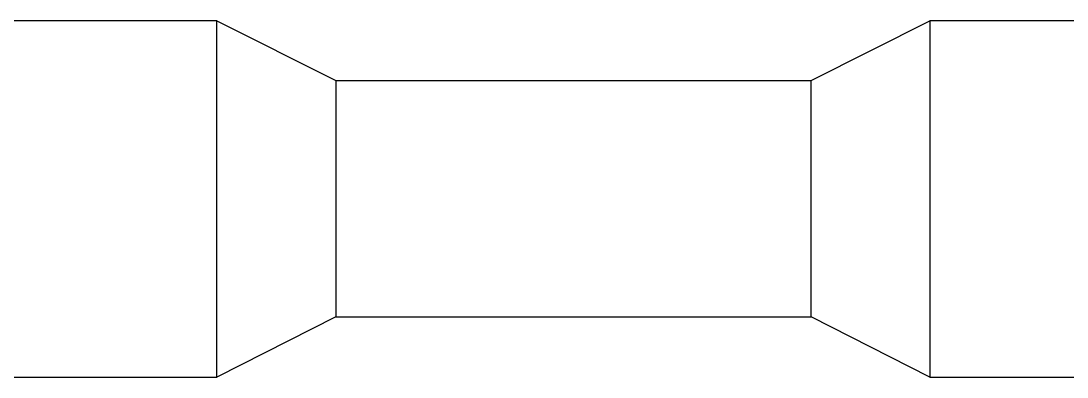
# Model space of a CAD drawing. Header units: inches. Extents: x -172 to 5713, y -54 to 3470.
# Drawn here: x 531.6 to 619.7, y 1807.5 to 1837.5 of the extents above; entities that cross this region are included whole.
import ezdxf

# ---------------------------------------------------------------- set-up
doc = ezdxf.new("R2010")
doc.units = ezdxf.units.IN
doc.header["$MEASUREMENT"] = 0
doc.layers.add('MTY-UFLEME-KANALI', color=20, linetype='Continuous')

msp = doc.modelspace()

# ---------------------------------------------------------------- linework, layer by layer
at = {"layer": 'MTY-UFLEME-KANALI'}
for points in [[(471.393, 1807.522), (548.138, 1807.522), (548.138, 1837.522), (471.393, 1837.522)], [(558.138, 1812.597), (548.138, 1807.522), (548.138, 1837.522), (558.138, 1832.497)], [(608.138, 1807.522), (598.138, 1812.597), (598.138, 1832.497), (608.138, 1837.522)], [(723.688, 1837.522), (608.138, 1837.522), (608.138, 1807.522), (723.688, 1807.522)]]:
    msp.add_lwpolyline(points, close=True, dxfattribs=at)
for points in [[(558.138, 1832.497), (598.138, 1832.497)], [(558.138, 1812.597), (598.138, 1812.597)]]:
    msp.add_lwpolyline(points, dxfattribs=at)

doc.saveas('drawing.dxf')
